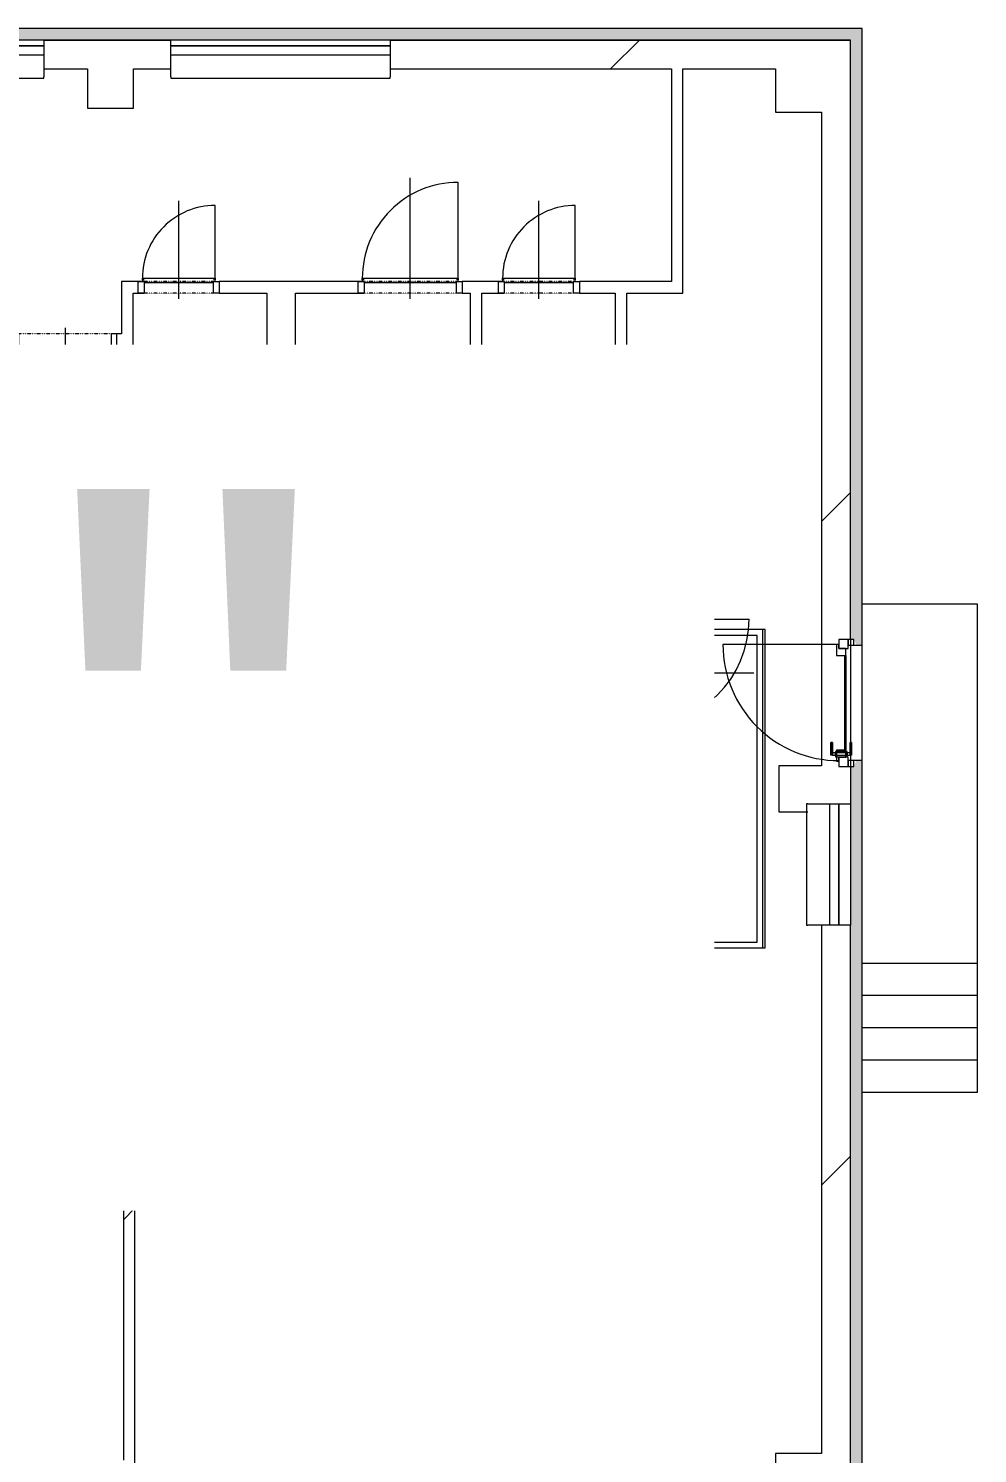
# Model space of a CAD drawing. Header units: millimetres. Extents: x 46521 to 262603, y -45352 to 20466.
# Drawn here: x 205842 to 214062, y -4477 to 7864 of the extents above; entities that cross this region are included whole.
import ezdxf

# ---------------------------------------------------------------- set-up
doc = ezdxf.new("R2010")
doc.units = ezdxf.units.MM
doc.linetypes.add('Čerchovaná se dvěma tečkami', pattern=[2.59, 1, -0.53, 0, -0.53, 0, -0.53])
for name, color, linetype, lineweight in [('A-AREA', 32, 'Continuous', 13), ('A-DOOR', 31, 'Continuous', 13), ('A-DOOR-FRAM', 31, 'Continuous', 9), ('A-FLOR', 192, 'Continuous', 13), ('A-FLOR-HRAL', 11, 'Continuous', 13), ('A-GENM', 13, 'Continuous', 13), ('A-GLAZ', 151, 'Continuous', 13), ('A-GLAZ-SILL', 1, 'Continuous', 13), ('A-WALL', 113, 'Continuous', 13), ('A-WALL-PATT', 111, 'Continuous', 9), ('G-ANNO-TEXT', 231, 'Continuous', 9), ('S-COLS', 52, 'Continuous', 13), ('S-STRS', 31, 'Continuous', 13), ('S-STRS-MBND', 31, 'Continuous', 9)]:
    doc.layers.add(name, color=color, linetype=linetype, lineweight=lineweight)
doc.styles.add('Arial_3', font='arial.ttf', dxfattribs={"height": 5000})
pattern_1 = [(45, (128653, 0), (-7184.2, 7184.2), []), (45, (131527, -3e-12), (-7184.2, 7184.2), []), (45, (137274, -8e-12), (-4310.5, 10057.9), [4064, -2032, 67.06, -1964.94])]
pattern_2 = [(45, (128653, 0), (-7184.2, 7184.2), []), (45, (131527, -3e-12), (-7184.2, 7184.2), []), (45, (137274, -7e-12), (-4310.5, 10057.9), [4064, -2032, 67.06, -1964.94])]
pattern_3 = [(45, (128653, 0), (-7184.2, 7184.2), []), (45, (131527, 0), (-7184.2, 7184.2), []), (45, (137274, 0), (-4310.5, 10057.9), [4064, -2032, 67.06, -1964.94])]
pattern_4 = [(45, (128653, 0), (-7184.2, 7184.2), []), (45, (131527, -2e-12), (-7184.2, 7184.2), []), (45, (137274, -6e-12), (-4310.5, 10057.9), [4064, -2032, 67.06, -1964.94])]

# ---------------------------------------------------------------- blocks, each defined once
blk = doc.blocks.new('OKNO_2k_ - OKNO_2k_1900x1400-1963744-Mapka _ závislý 15')
at = {"layer": 'A-GLAZ', "lineweight": 9}
for p, q in [((-950, 126), (950, 126)), ((-950, 75), (-950, 126)), ((950, 126), (950, 75)), ((950, 75), (-950, 75)), ((-950, 75), (950, 75)), ((-950, -5), (-950, 75)), ((950, 75), (950, -5)), ((950, -5), (-950, -5))]:
    blk.add_line(p, q, dxfattribs=at)
blk = doc.blocks.new('Betonový čtvercový sloup - 400 x 400-2030943-Mapka _ závislý 15')
at = {"layer": 'S-COLS', "lineweight": 9}
h = blk.add_hatch(dxfattribs=at)
h.set_pattern_fill('FP_74', color=256, style=0, pattern_type=2)
h.set_pattern_definition([(45, (-77898, -1279), (-7184.2, 7184.2), []), (45, (-75025, -1279), (-7184.2, 7184.2), []), (45, (-69277, -1279), (-4310.5, 10057.9), [4064, -2032, 67.06, -1964.94])])
h.paths.add_polyline_path([(200, -200), (200, 200), (-200, 200), (-200, -200)])
for p, q in [((200, 200), (-200, 200)), ((-200, 200), (-200, -200)), ((200, -200), (200, 200)), ((-200, -200), (200, -200))]:
    blk.add_line(p, q, dxfattribs=at)
blk = doc.blocks.new('OKNO_1k - OKNO_1k_900x550-2034296-Mapka _ závislý 15')
at = {"layer": 'A-GLAZ', "lineweight": 9}
for p, q in [((-525, 126), (525, 126)), ((-525, 25), (-525, 126)), ((525, 126), (525, 25)), ((525, 25), (-525, 25)), ((-525, 25), (525, 25)), ((-525, -55), (-525, 25)), ((525, 25), (525, -55)), ((525, -55), (-525, -55))]:
    blk.add_line(p, q, dxfattribs=at)
blk = doc.blocks.new('parapet s nosem_vnitní - parapet s nosem_vnitní-1688577-Mapka _ závislý 15')
at = {"layer": 'A-GENM', "lineweight": 9}
for p, q in [((-525, -190), (-525, 0)), ((525, 0), (525, -190)), ((-525, -190), (-525, -200)), ((-525, -200), (525, -200)), ((-525, -200), (525, -200)), ((525, -200), (525, -190))]:
    blk.add_line(p, q, dxfattribs=at)
blk = doc.blocks.new('parapet s nosem_vnitní - parapet s nosem_vnitní-1349022-Mapka _ závislý 15')
at = {"layer": 'A-GENM', "lineweight": 9}
for p, q in [((-950, -190), (-950, 0)), ((950, 0), (950, -190)), ((-950, -190), (-950, -200)), ((-950, -200), (950, -200)), ((-950, -200), (950, -200)), ((950, -200), (950, -190))]:
    blk.add_line(p, q, dxfattribs=at)
blk = doc.blocks.new('OKNO_dvere vchod_1k_nadsvetlik - vstupni dvere 1000_2200-1689678-Mapka _ závislý 15')
at = {"layer": 'A-GLAZ', "lineweight": 9}
for p, q in [((-990, -20), (-1040, -20)), ((-1040, -20), (-1040, -71)), ((-1040, -70), (-1040, -150)), ((-960, -70), (-1040, -70)), ((-1040, -71), (-990, -71)), ((-990, -71), (-990, -20)), ((-960, -150), (-960, -70)), ((-960, -90), (-960, -150)), ((-900, -90), (-960, -90)), ((-900, -170), (-900, -90)), ((-900, -90), (-80, -90)), ((-147, -40), (-37, -40)), ((-37, -40), (-147, -40)), ((-147, -53), (-147, -40)), ((-147, -40), (-147, -53)), ((-147, -53), (-37, -53)), ((-37, -53), (-147, -53)), ((-20, -90), (-80, -90)), ((-80, -90), (-80, -170)), ((-70, -80), (-70, -180)), ((-24, -80), (-70, -80)), ((-24, -80), (-70, -80)), ((-24, -80), (-70, -80)), ((-24, -80), (-70, -80)), ((-57, -53), (-57, -207)), ((-37, -53), (-57, -53)), ((-37, -53), (-57, -53)), ((-51, -80), (-43, -80)), ((-51, -80), (-43, -80)), ((-37, -40), (-37, -53)), ((-37, -40), (-37, -53)), ((-37, -207), (-37, -53)), ((-24, -180), (-24, -80)), ((60, -70), (-20, -70)), ((-20, -70), (-20, -150)), ((-20, -150), (-20, -90)), ((60, -20), (10, -20)), ((10, -20), (10, -71)), ((10, -71), (60, -71)), ((60, -71), (60, -20)), ((60, -150), (60, -70)), ((-1040, -150), (-960, -150)), ((-995, -150), (-995, -1155)), ((-960, -150), (-995, -150)), ((-995, -150), (-995, -170)), ((-995, -170), (-900, -170)), ((-147, -207), (-37, -207)), ((-37, -207), (-147, -207)), ((-147, -207), (-147, -220)), ((-147, -220), (-147, -207)), ((-147, -220), (-37, -220)), ((-37, -220), (-147, -220)), ((-80, -170), (15, -170)), ((-70, -180), (-24, -180)), ((-70, -180), (-24, -180)), ((-70, -180), (-24, -180)), ((-70, -180), (-24, -180)), ((-57, -207), (-37, -207)), ((-57, -207), (-37, -207)), ((-43, -180), (-51, -180)), ((-43, -180), (-51, -180)), ((-37, -207), (-37, -220)), ((-37, -207), (-37, -220)), ((-24, -180), (-24, -151)), ((-20, -150), (60, -150)), ((15, -150), (-20, -150)), ((15, -170), (15, -150))]:
    blk.add_line(p, q, dxfattribs=at)
blk.add_arc((-995, -150), 1005, 270, 0, dxfattribs=at)
at = {"layer": 'A-GLAZ-SILL', "lineweight": 9}
blk.add_line((-1040, -50), (60, -50), dxfattribs=at)
blk = doc.blocks.new('DVERE_1k_oblozka - DD03_01_600x1970_koupelna-2058719-Mapka _ závislý 15')
at = {"layer": 'A-DOOR', "lineweight": 9}
for p, q in [((0, -103), (0, 747)), ((-315, 47), (-315, 707)), ((-300, 47), (-350, 47)), ((-350, 47), (-350, -53)), ((315, 77), (-315, 77)), ((-315, 77), (-315, 62)), ((-315, 62), (-300, 62)), ((-300, -53), (-300, 47)), ((-300, 37), (300, 37)), ((205, 77), (-205, 77)), ((300, 62), (315, 62)), ((350, 47), (300, 47)), ((300, 47), (300, -53)), ((315, 62), (315, 77)), ((315, 77), (315, 47)), ((350, -53), (350, 47)), ((-350, -53), (-300, -53)), ((300, -53), (350, -53))]:
    blk.add_line(p, q, dxfattribs=at)
at = {"layer": 'A-DOOR', "linetype": 'Čerchovaná se dvěma tečkami', "lineweight": 9}
for p, q in [((-300, 47), (300, 47)), ((-300, -53), (300, -53))]:
    blk.add_line(p, q, dxfattribs=at)
at = {"layer": 'A-DOOR', "lineweight": 9}
blk.add_arc((-315, 77), 630, 360, 90, dxfattribs=at)
at = {"layer": 'A-DOOR-FRAM'}
for p, q in [((-300, 47), (-350, 47)), ((-300, -53), (-300, 47)), ((300, 47), (300, -53)), ((300, 47), (350, 47)), ((-350, -53), (-300, -53)), ((350, -53), (300, -53))]:
    blk.add_line(p, q, dxfattribs=at)
blk = doc.blocks.new('DVERE_1k_oblozka - DD03_01_600x1970_koupelna-2058716-Mapka _ závislý 15')
at = {"layer": 'A-DOOR', "lineweight": 9}
for p, q in [((-350, 53), (-300, 53)), ((-350, -47), (-350, 53)), ((-300, 53), (-300, -47)), ((0, 103), (0, -747)), ((300, 53), (350, 53)), ((300, -47), (300, 53)), ((350, 53), (350, -47)), ((-300, -47), (-350, -47)), ((-315, -47), (-315, -707)), ((-315, -62), (-300, -62)), ((-315, -77), (-315, -62)), ((315, -77), (-315, -77)), ((-300, -37), (300, -37)), ((205, -77), (-205, -77)), ((350, -47), (300, -47)), ((300, -62), (315, -62)), ((315, -77), (315, -47)), ((315, -62), (315, -77))]:
    blk.add_line(p, q, dxfattribs=at)
at = {"layer": 'A-DOOR', "linetype": 'Čerchovaná se dvěma tečkami', "lineweight": 9}
for p, q in [((-300, 53), (300, 53)), ((-300, -47), (300, -47))]:
    blk.add_line(p, q, dxfattribs=at)
at = {"layer": 'A-DOOR', "lineweight": 9}
blk.add_arc((-315, -77), 630, 270, 0, dxfattribs=at)
at = {"layer": 'A-DOOR-FRAM'}
for p, q in [((-350, 53), (-300, 53)), ((-300, 53), (-300, -47)), ((300, -47), (300, 53)), ((350, 53), (300, 53)), ((-300, -47), (-350, -47)), ((300, -47), (350, -47))]:
    blk.add_line(p, q, dxfattribs=at)
blk = doc.blocks.new('DVERE_1k_oblozka - DD03_01_900x1970-2058718-Mapka _ závislý 15')
at = {"layer": 'A-DOOR', "lineweight": 9}
for p, q in [((-465, 47), (-465, 1007)), ((0, -103), (0, 1047)), ((-450, 47), (-500, 47)), ((-500, 47), (-500, -53)), ((465, 77), (-465, 77)), ((-465, 77), (-465, 62)), ((-465, 62), (-450, 62)), ((-450, -53), (-450, 47)), ((-450, 37), (450, 37)), ((355, 77), (-355, 77)), ((450, 62), (465, 62)), ((500, 47), (450, 47)), ((450, 47), (450, -53)), ((465, 62), (465, 77)), ((465, 77), (465, 47)), ((500, -53), (500, 47)), ((-500, -53), (-450, -53)), ((450, -53), (500, -53))]:
    blk.add_line(p, q, dxfattribs=at)
at = {"layer": 'A-DOOR', "linetype": 'Čerchovaná se dvěma tečkami', "lineweight": 9}
for p, q in [((-450, 47), (450, 47)), ((-450, -53), (450, -53))]:
    blk.add_line(p, q, dxfattribs=at)
at = {"layer": 'A-DOOR', "lineweight": 9}
blk.add_arc((-465, 77), 930, 360, 90, dxfattribs=at)
at = {"layer": 'A-DOOR-FRAM'}
for p, q in [((-450, 47), (-500, 47)), ((-450, -53), (-450, 47)), ((450, 47), (450, -53)), ((450, 47), (500, 47)), ((-500, -53), (-450, -53)), ((500, -53), (450, -53))]:
    blk.add_line(p, q, dxfattribs=at)
blk = doc.blocks.new('DVERE_1k_oblozka - DD03_01_800x1970_koupelna-1930961-Mapka _ závislý 15')
at = {"layer": 'A-DOOR', "lineweight": 9}
for p, q in [((-415, 72), (-415, 932)), ((0, -128), (0, 972)), ((-400, 72), (-450, 72)), ((-450, 72), (-450, -78)), ((415, 102), (-415, 102)), ((-415, 102), (-415, 87)), ((-415, 87), (-400, 87)), ((-400, -78), (-400, 72)), ((-400, 62), (400, 62)), ((305, 102), (-305, 102)), ((400, 87), (415, 87)), ((450, 72), (400, 72)), ((400, 72), (400, -78)), ((415, 87), (415, 102)), ((415, 102), (415, 72)), ((450, -78), (450, 72)), ((-450, -78), (-400, -78)), ((400, -78), (450, -78))]:
    blk.add_line(p, q, dxfattribs=at)
at = {"layer": 'A-DOOR', "linetype": 'Čerchovaná se dvěma tečkami', "lineweight": 9}
for p, q in [((-400, 72), (400, 72)), ((-400, -78), (400, -78))]:
    blk.add_line(p, q, dxfattribs=at)
at = {"layer": 'A-DOOR', "lineweight": 9}
blk.add_arc((-415, 102), 830, 360, 90, dxfattribs=at)
at = {"layer": 'A-DOOR-FRAM'}
for p, q in [((-400, 72), (-450, 72)), ((-400, -78), (-400, 72)), ((400, 72), (400, -78)), ((400, 72), (450, 72)), ((-450, -78), (-400, -78)), ((450, -78), (400, -78))]:
    blk.add_line(p, q, dxfattribs=at)
blk = doc.blocks.new('DVERE_1k_oblozka - DD03_01_600x1970_koupelna-2058720-Mapka _ závislý 15')
at = {"layer": 'A-DOOR', "lineweight": 9}
for p, q in [((0, -128), (0, 772)), ((-315, 72), (-315, 732)), ((-300, 72), (-350, 72)), ((-350, 72), (-350, -78)), ((315, 102), (-315, 102)), ((-315, 102), (-315, 87)), ((-315, 87), (-300, 87)), ((-300, -78), (-300, 72)), ((-300, 62), (300, 62)), ((205, 102), (-205, 102)), ((300, 87), (315, 87)), ((350, 72), (300, 72)), ((300, 72), (300, -78)), ((315, 87), (315, 102)), ((315, 102), (315, 72)), ((350, -78), (350, 72)), ((-350, -78), (-300, -78)), ((300, -78), (350, -78))]:
    blk.add_line(p, q, dxfattribs=at)
at = {"layer": 'A-DOOR', "linetype": 'Čerchovaná se dvěma tečkami', "lineweight": 9}
for p, q in [((-300, 72), (300, 72)), ((-300, -78), (300, -78))]:
    blk.add_line(p, q, dxfattribs=at)
at = {"layer": 'A-DOOR', "lineweight": 9}
blk.add_arc((-315, 102), 630, 360, 90, dxfattribs=at)
at = {"layer": 'A-DOOR-FRAM'}
for p, q in [((-300, 72), (-350, 72)), ((-300, -78), (-300, 72)), ((300, 72), (300, -78)), ((300, 72), (350, 72)), ((-350, -78), (-300, -78)), ((350, -78), (300, -78))]:
    blk.add_line(p, q, dxfattribs=at)
blk = doc.blocks.new('DVERE_1k_oblozka - DD03_01_800x1970_koupelna-2058714-Mapka _ závislý 15')
at = {"layer": 'A-DOOR', "lineweight": 9}
for p, q in [((-415, 47), (-415, 907)), ((0, -103), (0, 947)), ((-400, 47), (-450, 47)), ((-450, 47), (-450, -53)), ((415, 77), (-415, 77)), ((-415, 77), (-415, 62)), ((-415, 62), (-400, 62)), ((-400, -53), (-400, 47)), ((-400, 37), (400, 37)), ((305, 77), (-305, 77)), ((400, 62), (415, 62)), ((450, 47), (400, 47)), ((400, 47), (400, -53)), ((415, 62), (415, 77)), ((415, 77), (415, 47)), ((450, -53), (450, 47)), ((-450, -53), (-400, -53)), ((400, -53), (450, -53))]:
    blk.add_line(p, q, dxfattribs=at)
at = {"layer": 'A-DOOR', "linetype": 'Čerchovaná se dvěma tečkami', "lineweight": 9}
for p, q in [((-400, 47), (400, 47)), ((-400, -53), (400, -53))]:
    blk.add_line(p, q, dxfattribs=at)
at = {"layer": 'A-DOOR', "lineweight": 9}
blk.add_arc((-415, 77), 830, 360, 90, dxfattribs=at)
at = {"layer": 'A-DOOR-FRAM'}
for p, q in [((-400, 47), (-450, 47)), ((-400, -53), (-400, 47)), ((400, 47), (400, -53)), ((400, 47), (450, 47)), ((-450, -53), (-400, -53)), ((450, -53), (400, -53))]:
    blk.add_line(p, q, dxfattribs=at)
blk = doc.blocks.new('DVERE_1k_oblozka - DD03_01_800x1970_koupelna-2058717-Mapka _ závislý 15')
at = {"layer": 'A-DOOR', "lineweight": 9}
for p, q in [((-450, 53), (-400, 53)), ((-450, -47), (-450, 53)), ((-400, 53), (-400, -47)), ((0, 103), (0, -947)), ((400, 53), (450, 53)), ((400, -47), (400, 53)), ((450, 53), (450, -47)), ((-400, -47), (-450, -47)), ((-415, -47), (-415, -907)), ((-415, -62), (-400, -62)), ((-415, -77), (-415, -62)), ((415, -77), (-415, -77)), ((-400, -37), (400, -37)), ((305, -77), (-305, -77)), ((450, -47), (400, -47)), ((400, -62), (415, -62)), ((415, -77), (415, -47)), ((415, -62), (415, -77))]:
    blk.add_line(p, q, dxfattribs=at)
at = {"layer": 'A-DOOR', "linetype": 'Čerchovaná se dvěma tečkami', "lineweight": 9}
for p, q in [((-400, 53), (400, 53)), ((-400, -47), (400, -47))]:
    blk.add_line(p, q, dxfattribs=at)
at = {"layer": 'A-DOOR', "lineweight": 9}
blk.add_arc((-415, -77), 830, 270, 0, dxfattribs=at)
at = {"layer": 'A-DOOR-FRAM'}
for p, q in [((-450, 53), (-400, 53)), ((-400, 53), (-400, -47)), ((400, -47), (400, 53)), ((450, 53), (400, 53)), ((-400, -47), (-450, -47)), ((400, -47), (450, -47))]:
    blk.add_line(p, q, dxfattribs=at)
blk = doc.blocks.new('Typ horního madla - Horní madlo_Vnitřní_-2021735-Mapka _ závislý 15')
at = {"layer": 'A-FLOR-HRAL', "lineweight": 9}
for p, q in [((81250, 2608), (81250, 2658)), ((82650, 2658), (81250, 2658)), ((82650, 2608), (81250, 2608)), ((83549, 2658), (82650, 2658)), ((83499, 2608), (82650, 2608)), ((83499, -47), (83499, 2608)), ((83549, -97), (83549, 2658)), ((78696, -47), (78696, -97)), ((78696, -47), (80352, -47)), ((78696, -97), (80375, -97)), ((80375, -97), (80352, -47)), ((80352, -47), (82336, -47)), ((80375, -97), (82336, -97)), ((82336, -47), (83499, -47)), ((82336, -97), (83549, -97))]:
    blk.add_line(p, q, dxfattribs=at)
blk = doc.blocks.new('Typ horního madla - Horní madlo_Vnitřní_-2021751-Mapka _ závislý 15')
at = {"layer": 'A-FLOR-HRAL', "lineweight": 9}
for p, q in [((80970, 1459), (80970, 1509)), ((82295, 1509), (80970, 1509)), ((82420, 1509), (82295, 1509)), ((82420, 1384), (82420, 1509)), ((82295, 1459), (80970, 1459)), ((82370, 1459), (82295, 1459)), ((82370, 1384), (82370, 1459)), ((82370, 1102), (82370, 1384)), ((82420, 1052), (82420, 1384)), ((78976, 1102), (78976, 1052)), ((78976, 1102), (79816, 1102)), ((78976, 1052), (79839, 1052)), ((79839, 1052), (79816, 1102)), ((79816, 1102), (82336, 1102)), ((79839, 1052), (82336, 1052)), ((82336, 1102), (82370, 1102)), ((82336, 1052), (82420, 1052))]:
    blk.add_line(p, q, dxfattribs=at)

msp = doc.modelspace()

# ---------------------------------------------------------------- hatches: boundary and pattern name
at = {"layer": 'A-WALL-PATT'}
msp.add_hatch(color=256, dxfattribs=at).paths.add_polyline_path([(213061.6, 7764.2), (213061.6, 7864.2), (194102.5, 7864.2), (194102.5, 7764.2), (213011.6, 7764.2)])
h = msp.add_hatch(dxfattribs=at)
h.set_pattern_fill('FP_31', color=256, angle=45, style=0, pattern_type=2)
h.set_pattern_definition(pattern_1)
h.paths.add_polyline_path([(212711.6, 7514.3), (212961.6, 7514.3), (212961.6, 7764.3), (208975.5, 7764.3), (208975.5, 7514.3), (212311.6, 7514.3), (212311.6, 7539.3), (212711.6, 7539.3)])
h.paths.add_polyline_path([(205975.5, 7514.3), (206351.6, 7514.3), (206351.6, 7574.3), (206751.6, 7574.3), (206751.6, 7514.3), (207075.5, 7514.3), (207075.5, 7764.3), (205975.5, 7764.3), (205975.5, 7518.3)])
h.paths.add_polyline_path([(200752.5, 7514.3), (201025.5, 7514.3), (201025.5, 7764.3), (199995.5, 7764.3), (199995.5, 7514.3), (200352.5, 7514.3), (200352.5, 7574.3), (200752.5, 7574.3)])
h.paths.add_polyline_path([(194102.5, 7514.3), (198095.5, 7514.3), (198095.5, 7764.3), (194102.5, 7764.3), (194102.5, 7574.3)])
h.paths.add_polyline_path([(204075.5, 7514.3), (204075.5, 7764.3), (202925.5, 7764.3), (202925.5, 7514.3)])
h = msp.add_hatch(color=256, dxfattribs=at)
h.paths.add_polyline_path([(213061.6, -5126.6), (213061.6, 1524.3), (213011.6, 1524.3), (212991.6, 1474.3), (212961.6, 1474.3), (212961.6, -5126.6), (213011.6, -5126.6)])
h.paths.add_polyline_path([(213011.6, 2524.3), (213061.6, 2524.3), (213061.6, 7764.2), (212961.6, 7764.2), (212961.6, 2574.3), (212991.6, 2574.3)])
h = msp.add_hatch(dxfattribs=at)
h.set_pattern_fill('FP_30', color=256, angle=45, style=0, pattern_type=2)
h.set_pattern_definition(pattern_4)
h.paths.add_polyline_path([(211510.1, 5671.9), (211510.1, 7514.3), (211410.1, 7514.3), (211410.1, 5671.9)])
h = msp.add_hatch(dxfattribs=at)
h.set_pattern_fill('FP_30', color=256, angle=45, style=0, pattern_type=2)
h.set_pattern_definition(pattern_2)
h.paths.add_polyline_path([(212961.6, -4876.6), (212961.6, 99.3), (212711.6, 99.3), (212711.6, -4876.6), (212741.6, -4876.6)])
h.paths.add_polyline_path([(212861.6, 1149.3), (212961.6, 1149.3), (212940.6, 1474.3), (212861.6, 1479.3), (212861.6, 1614.3), (212911.6, 1614.3), (212889.8, 2434.3), (212841.6, 2434.3), (212861.6, 2494.4), (212861.6, 2574.3), (212961.6, 2574.3), (212961.6, 7514.3), (212711.6, 7514.3), (212711.6, 1479.3), (212741.6, 1474.3), (212741.6, 1149.3), (212781.6, 1149.3)])
h = msp.add_hatch(dxfattribs=at)
h.set_pattern_fill('FP_31', color=256, angle=45, style=0, pattern_type=2)
h.set_pattern_definition(pattern_2)
h.paths.add_polyline_path([(206793.1, 5571.9), (206793.1, 5671.9), (206648.1, 5671.9), (206648.1, 5571.9), (206748.1, 5571.9)])
h.paths.add_polyline_path([(211510.1, 5571.9), (211510.1, 5671.9), (210613.1, 5671.9), (210613.1, 5571.9), (211410.1, 5571.9)])
h.paths.add_polyline_path([(209913.1, 5571.9), (209913.1, 5671.9), (209598.2, 5671.9), (209598.2, 5571.9), (209768.2, 5571.9)])
h.paths.add_polyline_path([(207493.1, 5571.9), (208698.2, 5571.9), (208698.2, 5671.9), (207493.1, 5671.9)])
h = msp.add_hatch(dxfattribs=at)
h.set_pattern_fill('FP_30', color=256, angle=45, style=0, pattern_type=2)
h.set_pattern_definition(pattern_4)
h.paths.add_polyline_path([(206748.1, 3046.9), (206748.1, 5571.9), (206648.1, 5571.9), (206648.1, 3046.9)])
h = msp.add_hatch(dxfattribs=at)
h.set_pattern_fill('FP_30', color=256, angle=45, style=0, pattern_type=2)
h.set_pattern_definition(pattern_4)
h.paths.add_polyline_path([(208155.6, 3046.9), (208155.6, 5571.9), (207905.6, 5571.9), (207905.6, 3046.9)])
h = msp.add_hatch(dxfattribs=at)
h.set_pattern_fill('FP_30', color=256, angle=45, style=0, pattern_type=2)
h.set_pattern_definition(pattern_4)
h.paths.add_polyline_path([(209768.2, 4006.9), (209768.2, 5571.9), (209668.2, 5571.9), (209689.9, 4006.9)])
h = msp.add_hatch(dxfattribs=at)
h.set_pattern_fill('FP_30', color=256, angle=45, style=0, pattern_type=2)
h.set_pattern_definition(pattern_4)
h.paths.add_polyline_path([(211023.1, 3046.9), (211023.1, 5571.9), (210923.1, 5571.9), (210923.1, 3046.9)])
h = msp.add_hatch(dxfattribs=at)
h.set_pattern_fill('FP_31', color=256, angle=45, style=0, pattern_type=2)
h.set_pattern_definition(pattern_2)
h.paths.add_polyline_path([(206608.1, 5070.5), (206648.1, 5070.5), (206648.1, 5220.5), (206608.1, 5220.5)])
h.paths.add_polyline_path([(203805.3, 5070.5), (205708.1, 5070.5), (205708.1, 5220.5), (203783.4, 5220.5), (203638.3, 5070.5), (203783.4, 5070.5)])
h = msp.add_hatch(dxfattribs=at)
h.set_pattern_fill('FP_31', color=256, angle=45, style=0, pattern_type=2)
h.set_pattern_definition(pattern_1)
h.paths.add_polyline_path([(206748.1, 3876.7), (206798.1, 3876.7), (206798.1, 3976.7), (206748.1, 3976.7)])
h.paths.add_polyline_path([(207635.9, 3876.7), (207905.6, 3876.7), (207905.6, 3976.7), (207498.1, 3976.7), (207498.1, 3876.7)])
h = msp.add_hatch(dxfattribs=at)
h.set_pattern_fill('FP_31', color=256, angle=45, style=0, pattern_type=2)
h.set_pattern_definition(pattern_1)
h.paths.add_polyline_path([(209689.9, 3856.9), (209938.1, 3856.9), (209938.1, 4006.9), (208155.6, 4006.9), (208155.6, 3856.9), (209668.2, 3856.9)])
h.paths.add_polyline_path([(210638.1, 3856.9), (210923.1, 3856.9), (210923.1, 4006.9), (210638.1, 4006.9)])
h = msp.add_hatch(dxfattribs=at)
h.set_pattern_fill('FP_30', color=256, angle=45, style=0, pattern_type=2)
h.set_pattern_definition(pattern_4)
h.paths.add_polyline_path([(209288.9, 3046.9), (209388.9, 3046.9), (209388.9, 3100.4), (209288.9, 3100.4)])
h.paths.add_polyline_path([(209388.9, 3800.4), (209388.9, 3856.9), (209288.9, 3856.9), (209288.9, 3800.4)])
h = msp.add_hatch(dxfattribs=at)
h.set_pattern_fill('FP_30', color=256, angle=45, style=0, pattern_type=2)
h.set_pattern_definition(pattern_4)
h.paths.add_polyline_path([(211123.1, 998.7), (211123.1, 1785.3), (211023.1, 1785.3), (211023.1, 998.7)])
h.paths.add_polyline_path([(211023.1, 2785.3), (211123.1, 2785.3), (211123.1, 3268.7), (211023.1, 3268.7), (211023.1, 2946.9)])
h = msp.add_hatch(dxfattribs=at)
h.set_pattern_fill('FP_31', color=256, angle=45, style=0, pattern_type=2)
h.set_pattern_definition(pattern_1)
h.paths.add_polyline_path([(211023.1, 2946.9), (211023.1, 3046.9), (206648.1, 3046.9), (206648.1, 2946.9), (210923.1, 2946.9)])
h = msp.add_hatch(dxfattribs=at)
h.set_pattern_fill('FP_31', color=256, angle=45, style=0, pattern_type=2)
h.set_pattern_definition(pattern_1)
h.paths.add_polyline_path([(211023.1, 998.7), (211023.1, 1098.7), (208473.1, 1093.7), (208473.1, 1051.8), (208492.6, 998.7), (209689.9, 998.7)])
h = msp.add_hatch(dxfattribs=at)
h.set_pattern_fill('FP_30', color=256, angle=45, style=0, pattern_type=2)
h.set_pattern_definition(pattern_2)
h.paths.add_polyline_path([(206763.9, -4534.8), (206763.9, -2005.6), (206663.9, -2005.6), (206663.9, -4534.8)])
h.paths.add_polyline_path([(206663.9, -1105.6), (206763.9, -1105.6), (206763.9, -99.3), (206663.9, -98.3), (206663.9, -249.3)])
h = msp.add_hatch(dxfattribs=at)
h.set_pattern_fill('FP_91', color=256, angle=45, style=0, pattern_type=2)
h.set_pattern_definition([(44.437, (128653, 0), (-7113.2, 7254.5), []), (44.437, (131527, -28), (-7113.2, 7254.5), []), (44.437, (137274, -85), (-4211.4, 10099.8), [4064, -2032, 67.06, -1964.94])])
h.paths.add_polyline_path([(210992.3, -290.9), (210993.8, -140.9), (206763.9, -99.3), (206763.9, -249.3), (209689.9, -278.1)])
at = {"layer": 'S-COLS', "lineweight": 9}
h = msp.add_hatch(dxfattribs=at)
h.set_pattern_fill('FP_72', color=256, style=0, pattern_type=2)
h.set_pattern_definition(pattern_3)
h.paths.add_polyline_path([(206351.6, 7174.3), (206751.6, 7174.3), (206751.6, 7574.3), (206351.6, 7574.3), (206351.6, 7514.3)])
h = msp.add_hatch(dxfattribs=at)
h.set_pattern_fill('FP_72', color=256, style=0, pattern_type=2)
h.set_pattern_definition(pattern_3)
h.paths.add_polyline_path([(212711.6, 7139.3), (212711.6, 7539.3), (212311.6, 7539.3), (212311.6, 7139.3)])
h = msp.add_hatch(dxfattribs=at)
h.set_pattern_fill('FP_72', color=256, style=0, pattern_type=2)
h.set_pattern_definition(pattern_3)
h.paths.add_polyline_path([(212341.6, 1079.3), (212584.5, 1079.3), (212591.6, 1149.3), (212741.6, 1149.3), (212741.6, 1479.3), (212341.6, 1479.3), (212341.6, 1149.3)])

# ---------------------------------------------------------------- linework, layer by layer
at = {"layer": 'A-AREA', "lineweight": 9}
msp.add_line((211123.1, 998.7), (210992.3, -290.9), dxfattribs=at)
at = {"layer": 'A-FLOR', "lineweight": 9}
for p, q in [((214061.6, 2878.5), (213061.6, 2878.5)), ((214061.6, -231.5), (214061.6, 2878.5)), ((213061.6, -231.5), (214061.6, -231.5))]:
    msp.add_line(p, q, dxfattribs=at)
at = {"layer": 'A-WALL', "lineweight": 9}
for p, q in [((213061.6, 7864.2), (194002.5, 7864.2)), ((213061.6, -5226.6), (213061.6, 7864.2)), ((207075.5, 7764.3), (205975.5, 7764.3)), ((205975.5, 7764.2), (207075.5, 7764.2)), ((212961.6, 7764.3), (208975.5, 7764.3)), ((208975.5, 7764.2), (212961.6, 7764.2)), ((212961.6, 2574.3), (212961.6, 7764.3)), ((205975.5, 7514.3), (206351.6, 7514.3)), ((206751.6, 7514.3), (207075.5, 7514.3)), ((208975.5, 7514.3), (211410.1, 7514.3)), ((211410.1, 7514.3), (211410.1, 5671.9)), ((211510.1, 7514.3), (212311.6, 7514.3)), ((211510.1, 5571.9), (211510.1, 7514.3)), ((212711.6, 7139.3), (212711.6, 1479.3)), ((206793.1, 5671.9), (206648.1, 5671.9)), ((206648.1, 5671.9), (206648.1, 5220.5)), ((206748.1, 5571.9), (206793.1, 5571.9)), ((206748.1, 3976.7), (206748.1, 5571.9)), ((208698.2, 5671.9), (207493.1, 5671.9)), ((207493.1, 5571.9), (207905.6, 5571.9)), ((207905.6, 5571.9), (207905.6, 3976.7)), ((208155.6, 5571.9), (208698.2, 5571.9)), ((208155.6, 4006.9), (208155.6, 5571.9)), ((209913.1, 5671.9), (209598.2, 5671.9)), ((209598.2, 5571.9), (209668.2, 5571.9)), ((209668.2, 5571.9), (209668.2, 4006.9)), ((209768.2, 5571.9), (209913.1, 5571.9)), ((209768.2, 4006.9), (209768.2, 5571.9)), ((211410.1, 5671.9), (210613.1, 5671.9)), ((210613.1, 5571.9), (210923.1, 5571.9)), ((210923.1, 5571.9), (210923.1, 4006.9)), ((211023.1, 5571.9), (211510.1, 5571.9)), ((211023.1, 3268.7), (211023.1, 5571.9)), ((206648.1, 5220.5), (206608.1, 5220.5)), ((206608.1, 5070.5), (206648.1, 5070.5)), ((206648.1, 5070.5), (206648.1, 2946.9)), ((206798.1, 3976.7), (206748.1, 3976.7)), ((207905.6, 3976.7), (207498.1, 3976.7)), ((209668.2, 4006.9), (208155.6, 4006.9)), ((209938.1, 4006.9), (209768.2, 4006.9)), ((210923.1, 4006.9), (210638.1, 4006.9)), ((206748.1, 3046.9), (206748.1, 3876.7)), ((206748.1, 3876.7), (206798.1, 3876.7)), ((207498.1, 3876.7), (207905.6, 3876.7)), ((207905.6, 3876.7), (207905.6, 3046.9)), ((208155.6, 3046.9), (208155.6, 3856.9)), ((208155.6, 3856.9), (209288.9, 3856.9)), ((209288.9, 3856.9), (209288.9, 3800.4)), ((209388.9, 3856.9), (209938.1, 3856.9)), ((209388.9, 3800.4), (209388.9, 3856.9)), ((210638.1, 3856.9), (210923.1, 3856.9)), ((210923.1, 3856.9), (210923.1, 3046.9)), ((211123.1, 3268.7), (211023.1, 3268.7)), ((211123.1, 2785.3), (211123.1, 3268.7)), ((209288.9, 3100.4), (209288.9, 3046.9)), ((209388.9, 3046.9), (209388.9, 3100.4)), ((207905.6, 3046.9), (206748.1, 3046.9)), ((209288.9, 3046.9), (208155.6, 3046.9)), ((210923.1, 3046.9), (209388.9, 3046.9)), ((206648.1, 2946.9), (211023.1, 2946.9)), ((211023.1, 2946.9), (211023.1, 2785.3)), ((212991.6, 2524.3), (213061.6, 2524.3)), ((212911.6, 1614.3), (212911.6, 2434.3)), ((211023.1, 1785.3), (211023.1, 1098.7)), ((211123.1, 998.7), (211123.1, 1785.3)), ((213061.6, 1524.3), (212991.6, 1524.3)), ((212961.6, 1474.3), (212961.6, 1149.3)), ((211023.1, 1098.7), (208473.1, 1098.7)), ((208473.1, 1051.8), (208473.1, 998.7)), ((208473.1, 998.7), (211123.1, 998.7)), ((212711.6, 99.3), (212711.6, -4476.6)), ((212961.6, -5126.6), (212961.6, 99.3)), ((206663.9, -98.3), (206663.9, -1105.6)), ((210993.8, -140.9), (206663.9, -98.3)), ((210992.3, -290.9), (210993.8, -140.9)), ((214061.6, -1351.5), (214061.6, -231.5)), ((206763.9, -1105.6), (206763.9, -249.3)), ((206763.9, -249.3), (210992.3, -290.9)), ((214061.6, -511.5), (213061.6, -511.5)), ((214061.6, -791.5), (213061.6, -791.5)), ((214061.6, -1071.5), (213061.6, -1071.5)), ((214061.6, -1351.5), (213061.6, -1351.5)), ((206663.9, -2005.6), (206663.9, -4534.8)), ((206763.9, -4876.6), (206763.9, -2005.6))]:
    msp.add_line(p, q, dxfattribs=at)
at = {"layer": 'S-COLS', "lineweight": 9}
for p, q in [((206351.6, 7514.3), (206351.6, 7174.3)), ((206751.6, 7174.3), (206751.6, 7514.3)), ((212311.6, 7514.3), (212311.6, 7139.3)), ((206351.6, 7174.3), (206751.6, 7174.3)), ((212311.6, 7139.3), (212711.6, 7139.3)), ((212711.6, 1479.3), (212341.6, 1479.3)), ((212341.6, 1479.3), (212341.6, 1079.3)), ((212341.6, 1079.3), (212591.6, 1079.3)), ((212711.6, -4476.6), (212311.6, -4476.6)), ((212311.6, -4476.6), (212311.6, -4876.6))]:
    msp.add_line(p, q, dxfattribs=at)
at = {"layer": 'S-STRS', "lineweight": 9}
for p, q in [((207628.9, 1102.2), (207908.9, 1102.2)), ((207628.9, 1051.8), (207628.9, -47.4)), ((207628.9, 1051.8), (207628.9, -47.4)), ((207908.9, 1102.2), (208188.9, 1102.2)), ((207908.9, 1051.8), (207908.9, -47.4)), ((207908.9, 1051.8), (207908.9, -47.4)), ((208188.9, 1102.2), (208468.9, 1102.2)), ((208188.9, 1051.8), (208188.9, 241.1)), ((208188.9, 1051.8), (208188.9, 241.1)), ((208468.9, 1102.2), (208469.1, 1102.2)), ((208468.9, 1051.8), (208468.9, 371.7)), ((208468.9, 1051.8), (208468.9, 371.7)), ((208748.9, 927.8), (208748.9, 502.2)), ((208748.9, 927.8), (208748.9, 502.2)), ((209028.9, 859.8), (209028.9, 632.8)), ((209028.9, 859.8), (209028.9, 632.8)), ((209308.9, 791.7), (209308.9, 763.4)), ((209308.9, 791.7), (209308.9, 763.4)), ((208188.9, 212.7), (208188.9, -47.4)), ((208188.9, 212.7), (208188.9, -47.4)), ((208468.9, 144.7), (208468.9, -47.4)), ((208468.9, 144.7), (208468.9, -47.4)), ((208748.9, 76.6), (208748.9, -47.4)), ((208748.9, 76.6), (208748.9, -47.4)), ((207628.9, -97.8), (207908.9, -97.8)), ((207908.9, -97.8), (208188.9, -97.8)), ((208188.9, -97.8), (208468.9, -97.8)), ((208468.9, -97.8), (208748.9, -97.8)), ((208748.9, -97.8), (209028.6, -97.8))]:
    msp.add_line(p, q, dxfattribs=at)
at = {"layer": 'S-STRS-MBND'}
for p, q in [((209623.1, 1458.5), (209623.1, 2658.5)), ((211023.1, 2658.5), (209623.1, 2658.5)), ((209903.1, 1458.5), (209903.1, 2658.5)), ((209903.1, 1458.5), (209903.1, 2658.5)), ((210183.1, 1458.5), (210183.1, 2658.5)), ((210183.1, 1458.5), (210183.1, 2658.5)), ((210463.1, 1458.5), (210463.1, 2658.5)), ((210463.1, 1458.5), (210463.1, 2658.5)), ((210743.1, 1458.5), (210743.1, 2658.5)), ((210743.1, 1458.5), (210743.1, 2658.5)), ((212223.1, 2658.5), (211023.1, 2658.5)), ((211023.1, 1458.5), (211023.1, 2658.5)), ((211023.1, 1458.5), (211023.1, 2658.5)), ((212223.1, -97.8), (212223.1, 2658.5)), ((211023.1, 1458.5), (209623.1, 1458.5)), ((211023.1, 1458.5), (211023.1, 1102.2)), ((208469.1, 1102.2), (210988.9, 1102.2)), ((208525, 982.2), (208469.1, 1102.2)), ((208748.9, 998.7), (208748.9, 927.8)), ((208748.9, 998.7), (208748.9, 927.8)), ((209028.9, 1102.2), (209028.9, 859.8)), ((209028.9, 1102.2), (209028.9, 859.8)), ((209308.9, 1102.2), (209308.9, 791.7)), ((209308.9, 1102.2), (209308.9, 791.7)), ((209588.9, 1102.2), (209588.9, -97.8)), ((209588.9, 1102.2), (209588.9, -97.8)), ((209868.9, 1102.2), (209868.9, -97.8)), ((209868.9, 1102.2), (209868.9, -97.8)), ((210148.9, 1102.2), (210148.9, -97.8)), ((210148.9, 1102.2), (210148.9, -97.8)), ((210428.9, 1102.2), (210428.9, -97.8)), ((210428.9, 1102.2), (210428.9, -97.8)), ((210708.9, 1102.2), (210708.9, -97.8)), ((210708.9, 1102.2), (210708.9, -97.8)), ((211023.1, 1102.2), (210988.9, 1102.2)), ((210988.9, 1102.2), (210988.9, -97.8)), ((210988.9, 1102.2), (210988.9, -97.8)), ((209348.9, 782), (208525, 982.2)), ((208148.9, 222.4), (209348.9, 782)), ((209308.9, 763.4), (209308.9, -97.8)), ((209308.9, 763.4), (209308.9, -97.8)), ((209028.9, 632.8), (209028.9, -97.8)), ((209028.9, 632.8), (209028.9, -97.8)), ((208748.9, 502.2), (208748.9, 76.6)), ((208748.9, 502.2), (208748.9, 76.6)), ((208468.9, 371.7), (208468.9, 144.7)), ((208468.9, 371.7), (208468.9, 144.7)), ((208972.7, 22.2), (208148.9, 222.4)), ((208188.9, 241.1), (208188.9, 212.7)), ((208188.9, 241.1), (208188.9, 212.7)), ((209028.6, -97.8), (208972.7, 22.2)), ((209028.6, -97.8), (210988.9, -97.8)), ((210988.9, -97.8), (212223.1, -97.8))]:
    msp.add_line(p, q, dxfattribs=at)

# ---------------------------------------------------------------- block references
at = {"layer": 'A-DOOR', "lineweight": 9}
for name, p, rotation in [('DVERE_1k_oblozka - DD03_01_800x1970_koupelna-2058717-Mapka _ závislý 15', (209148.2, 5624.8), 180), ('DVERE_1k_oblozka - DD03_01_600x1970_koupelna-2058716-Mapka _ závislý 15', (207143.1, 5624.8), 180), ('DVERE_1k_oblozka - DD03_01_600x1970_koupelna-2058716-Mapka _ závislý 15', (210263.1, 5624.8), 180), ('DVERE_1k_oblozka - DD03_01_800x1970_koupelna-1930961-Mapka _ závislý 15', (206158.1, 5142.7), 180), ('DVERE_1k_oblozka - DD03_01_600x1970_koupelna-2058716-Mapka _ závislý 15', (209341.8, 3450.4), 90), ('DVERE_1k_oblozka - DD03_01_900x1970-2058718-Mapka _ závislý 15', (211075.9, 2285.3), 270), ('DVERE_1k_oblozka - DD03_01_800x1970_koupelna-2058714-Mapka _ závislý 15', (206716.7, -1555.6), 270)]:
    msp.add_blockref(name, p, dxfattribs=dict(at, rotation=rotation))
for name, p in [('DVERE_1k_oblozka - DD03_01_600x1970_koupelna-2058720-Mapka _ závislý 15', (210288.1, 3934.8)), ('DVERE_1k_oblozka - DD03_01_600x1970_koupelna-2058719-Mapka _ závislý 15', (207148.1, 3929.6))]:
    msp.add_blockref(name, p, dxfattribs=at)
at = {"layer": 'A-FLOR-HRAL', "lineweight": 9}
for name in ['Typ horního madla - Horní madlo_Vnitřní_-2021735-Mapka _ závislý 15', 'Typ horního madla - Horní madlo_Vnitřní_-2021751-Mapka _ závislý 15']:
    msp.add_blockref(name, (128653.2, 0), dxfattribs=at)
at = {"layer": 'A-GENM', "lineweight": 9}
for p in [(205025.5, 7634.3), (208025.5, 7634.3)]:
    msp.add_blockref('parapet s nosem_vnitní - parapet s nosem_vnitní-1349022-Mapka _ závislý 15', p, dxfattribs=at)
at = {"layer": 'A-GENM', "lineweight": 9, "rotation": 270.0000000000001}
msp.add_blockref('parapet s nosem_vnitní - parapet s nosem_vnitní-1688577-Mapka _ závislý 15', (212781.6, 624.3), dxfattribs=at)
at = {"layer": 'A-GLAZ', "lineweight": 9}
for p in [(205025.5, 7639.3), (208025.5, 7639.3)]:
    msp.add_blockref('OKNO_2k_ - OKNO_2k_1900x1400-1963744-Mapka _ závislý 15', p, dxfattribs=at)
at = {"layer": 'A-GLAZ', "lineweight": 9, "rotation": 270.0000000000001}
for name, p in [('OKNO_dvere vchod_1k_nadsvetlik - vstupni dvere 1000_2200-1689678-Mapka _ závislý 15', (213011.6, 1534)), ('OKNO_1k - OKNO_1k_900x550-2034296-Mapka _ závislý 15', (212836.6, 624.3))]:
    msp.add_blockref(name, p, dxfattribs=at)
at = {"layer": 'S-COLS', "lineweight": 9}
msp.add_blockref('Betonový čtvercový sloup - 400 x 400-2030943-Mapka _ závislý 15', (206551.6, 1279.3), dxfattribs=at)

# ---------------------------------------------------------------- next in the draw order: texts
at = {"layer": 'G-ANNO-TEXT', "color": 7, "insert": (198828.8, 3875.6), "char_height": 5000, "width": 11704.638, "attachment_point": 1, "style": 'Arial_3', "bg_fill": 3, "box_fill_scale": 1.25, "bg_fill_color": 256, "bg_fill_true_color": 13158600, "bg_fill_transparency": 0}
msp.add_mtext('"B"', dxfattribs=at)

doc.saveas('drawing.dxf')
